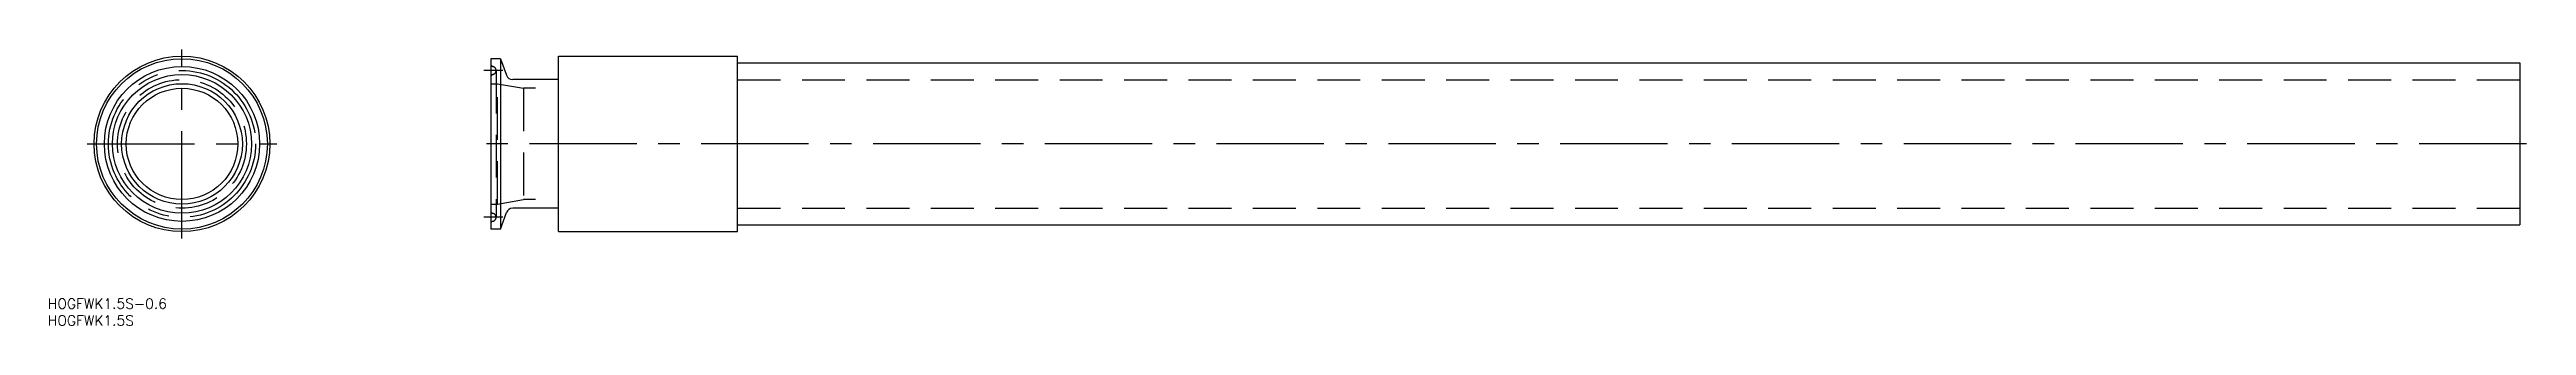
# Model space of a CAD drawing. Extents: x -39 to 693, y -54 to 28.
import ezdxf

# ---------------------------------------------------------------- set-up
doc = ezdxf.new("R2010")
doc.units = 0
doc.linetypes.add('CENTER', pattern=[50.8, 31.75, -6.35, 6.35, -6.35])
doc.linetypes.add('DASHED', pattern=[19.05, 12.7, -6.35])
doc.layers.get('0').update_dxf_attribs({"linetype": 'CONTINUOUS'})
doc.layers.add('CENTER', color=1, linetype='CONTINUOUS')
doc.styles.get("Standard").update_dxf_attribs({"font": 'txt.shx', "height": 3, "bigfont": 'bigfont.shx'})

msp = doc.modelspace()

# ---------------------------------------------------------------- linework, layer by layer
at = {"color": 7, "linetype": 'CONTINUOUS'}
for p, q in [((91.3, 25.25), (91.3, -25.25)), ((94.15, 25.25), (91.3, 25.25)), ((94.15, 25.25), (94.15, -25.25)), ((94.15, 25.25), (95.92, 20.37)), ((111.3, -26), (111.3, 26)), ((111.3, 26), (164.3, 26)), ((164.3, -26), (164.3, 26)), ((164.3, 24), (691.3, 24)), ((691.3, 24), (691.3, -24)), ((111.3, 19.05), (97.8, 19.05)), ((94.15, -25.25), (95.92, -20.37)), ((111.3, -19.05), (97.8, -19.05)), ((94.15, -25.25), (91.3, -25.25)), ((111.3, -26), (164.3, -26)), ((164.3, -24), (691.3, -24))]:
    msp.add_line(p, q, dxfattribs=at)
at = {"color": 3, "linetype": 'DASHED'}
for p, q in [((91.3, 17.85), (93.3, 17.85)), ((92.9, 21.75), (92.9, -21.75)), ((93.3, 17.85), (100.95, 16.5)), ((93.3, -17.85), (93.3, 17.85)), ((104.55, 16.5), (100.95, 16.5)), ((100.95, 16.5), (100.95, -16.5)), ((164.3, 19), (691.3, 19)), ((91.3, -17.85), (93.3, -17.85)), ((93.3, -17.85), (100.95, -16.5)), ((104.55, -16.5), (100.95, -16.5)), ((164.3, -19), (691.3, -19))]:
    msp.add_line(p, q, dxfattribs=at)
at = {"color": 7, "linetype": 'CONTINUOUS'}
for radius in [26, 25.25, 22.95, 20.55, 17.85, 16.5]:
    msp.add_circle((0, 0), radius, dxfattribs=at)
at = {"color": 3, "linetype": 'DASHED'}
msp.add_circle((0, 0), 19.05, dxfattribs=at)
for centre, radius, start, end in [((92.1, 23.71), 0.8, 180, 258.46304), ((91.7, 21.75), 1.2, 281.53696, 78.46304), ((92.1, 19.79), 0.8, 101.53696, 180), ((92.1, -19.79), 0.8, 180, 258.46304), ((91.7, -21.75), 1.2, 281.53696, 78.46304), ((92.1, -23.71), 0.8, 101.53696, 180)]:
    msp.add_arc(centre, radius, start, end, dxfattribs=at)
at = {"color": 7, "linetype": 'CONTINUOUS'}
for centre, start, end in [((97.8, 21.05), 200, 270), ((97.8, -21.05), 90, 160)]:
    msp.add_arc(centre, 2, start, end, dxfattribs=at)
at = {"layer": 'CENTER', "color": 1, "linetype": 'CENTER'}
for p, q in [((0, -28), (0, 28)), ((94.9, 21.75), (89.3, 21.75)), ((-28, 0), (28, 0)), ((693.3, 0), (89.3, 0)), ((94.9, -21.75), (89.3, -21.75))]:
    msp.add_line(p, q, dxfattribs=at)
msp.add_circle((0, 0), 21.75, dxfattribs=at)

# ---------------------------------------------------------------- texts
at = {"color": 7, "linetype": 'CONTINUOUS'}
for s, p in [('HOGFWK1.5S-0.6', (-39.68, -48.83)), ('HOGFWK1.5S', (-39.68, -53.83))]:
    msp.add_text(s, height=3, dxfattribs=at).set_placement(p)

doc.saveas('drawing.dxf')
